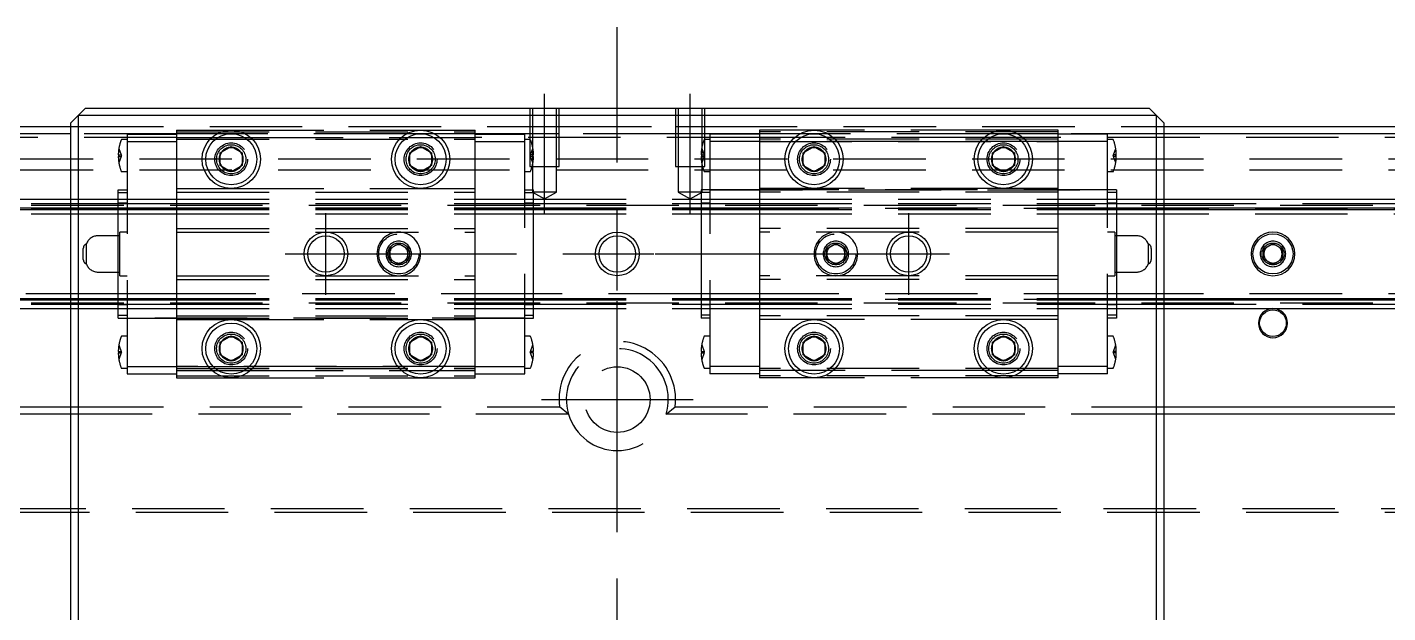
# Model space of a CAD drawing. Extents: x -41 to 914, y -394 to 111.
# Drawn here: x 209 to 395.8, y 30.7 to 111.1 of the extents above; entities that cross this region are included whole.
import ezdxf

# ---------------------------------------------------------------- set-up
doc = ezdxf.new("R2010")
doc.units = 0
doc.linetypes.add('CENTER', pattern=[50.8, 31.75, -6.35, 6.35, -6.35])
doc.linetypes.add('DASHED', pattern=[19.05, 12.7, -6.35])
doc.layers.get('0').update_dxf_attribs({"linetype": 'CONTINUOUS'})
doc.layers.add('CENTER', color=1, linetype='CENTER')

msp = doc.modelspace()

# ---------------------------------------------------------------- linework, layer by layer
at = {"color": 7, "linetype": 'CONTINUOUS'}
for p, q in [((216, 99), (215, 98)), ((217, 100), (216, 99)), ((216, 99), (216, -99)), ((364, 99), (216, 99)), ((217, 100), (363, 100)), ((364, 99), (363, 100)), ((365, 98), (364, 99)), ((364, -99), (364, 99)), ((2, 97.5), (215, 97.5)), ((215, -98), (215, 98)), ((365, 98), (365, -98)), ((365, 97.5), (578, 97.5)), ((215, 96.5), (1, 96.5)), ((579, 96.5), (365, 96.5)), ((235.5, 93.87), (237, 94.73)), ((235.5, 92.13), (235.5, 93.87)), ((237, 94.73), (238.5, 93.87)), ((238.5, 93.87), (238.5, 92.13)), ((261.5, 93.87), (263, 94.73)), ((261.5, 92.13), (261.5, 93.87)), ((263, 94.73), (264.5, 93.87)), ((264.5, 93.87), (264.5, 92.13)), ((315.5, 93.87), (317, 94.73)), ((315.5, 92.13), (315.5, 93.87)), ((317, 94.73), (318.5, 93.87)), ((318.5, 93.87), (318.5, 92.13)), ((341.5, 93.87), (343, 94.73)), ((341.5, 92.13), (341.5, 93.87)), ((343, 94.73), (344.5, 93.87)), ((344.5, 93.87), (344.5, 92.13)), ((237, 91.27), (235.5, 92.13)), ((238.5, 92.13), (237, 91.27)), ((263, 91.27), (261.5, 92.13)), ((264.5, 92.13), (263, 91.27)), ((317, 91.27), (315.5, 92.13)), ((318.5, 92.13), (317, 91.27)), ((343, 91.27), (341.5, 92.13)), ((344.5, 92.13), (343, 91.27)), ((0, 87.5), (215, 87.5)), ((0, 86.32), (215, 86.32)), ((0, 86.1), (215, 86.1)), ((365, 87.5), (580, 87.5)), ((365, 86.32), (580, 86.32)), ((365, 86.1), (580, 86.1)), ((378.75, 80.72), (380, 81.44)), ((378.75, 79.28), (378.75, 80.72)), ((380, 81.44), (381.25, 80.72)), ((381.25, 80.72), (381.25, 79.28)), ((380, 78.56), (378.75, 79.28)), ((381.25, 79.28), (380, 78.56)), ((0, 73.9), (215, 73.9)), ((0, 73.68), (215, 73.68)), ((365, 73.9), (580, 73.9)), ((365, 73.68), (580, 73.68)), ((0, 72.5), (215, 72.5)), ((365, 72.5), (580, 72.5)), ((235.5, 67.87), (237, 68.73)), ((235.5, 66.13), (235.5, 67.87)), ((237, 68.73), (238.5, 67.87)), ((238.5, 67.87), (238.5, 66.13)), ((261.5, 67.87), (263, 68.73)), ((261.5, 66.13), (261.5, 67.87)), ((263, 68.73), (264.5, 67.87)), ((264.5, 67.87), (264.5, 66.13)), ((315.5, 67.87), (317, 68.73)), ((315.5, 66.13), (315.5, 67.87)), ((317, 68.73), (318.5, 67.87)), ((318.5, 67.87), (318.5, 66.13)), ((341.5, 67.87), (343, 68.73)), ((341.5, 66.13), (341.5, 67.87)), ((343, 68.73), (344.5, 67.87)), ((344.5, 67.87), (344.5, 66.13)), ((237, 65.27), (235.5, 66.13)), ((238.5, 66.13), (237, 65.27)), ((263, 65.27), (261.5, 66.13)), ((264.5, 66.13), (263, 65.27)), ((317, 65.27), (315.5, 66.13)), ((318.5, 66.13), (317, 65.27)), ((343, 65.27), (341.5, 66.13)), ((344.5, 66.13), (343, 65.27)), ((215, 58), (176.71, 58)), ((177.94, 59), (215, 59)), ((365, 59), (402.06, 59)), ((403.29, 58), (365, 58))]:
    msp.add_line(p, q, dxfattribs=at)
at = {"color": 3, "linetype": 'DASHED'}
for p, q in [((278, 100), (278, 92)), ((278.35, 100), (278.35, 92)), ((281.65, 92), (281.65, 100)), ((282, 92), (282, 100)), ((298, 100), (298, 92)), ((298.35, 100), (298.35, 92)), ((301.65, 92), (301.65, 100)), ((302, 92), (302, 100)), ((215, 97.5), (278, 97.5)), ((278, 97.5), (282, 97.5)), ((282, 97.5), (298, 97.5)), ((298, 97.5), (302, 97.5)), ((302, 97.5), (365, 97.5)), ((229.5, 96), (0.5, 96)), ((229.5, 96.5), (215, 96.5)), ((222.7, 95.7), (221.99, 95.7)), ((222.7, 96.45), (229.5, 96.45)), ((222.7, 96.45), (222.7, 95.45)), ((222.7, 95.45), (222.7, 64.55)), ((222.7, 95.45), (229.5, 95.45)), ((229.5, 97), (237, 97)), ((229.5, 97), (229.5, 96)), ((229.5, 96.75), (270.5, 96.75)), ((235.06, 96.5), (229.5, 96.5)), ((229.5, 96), (229.5, 89)), ((229.5, 96), (234.35, 96)), ((229.5, 95.75), (270.5, 95.75)), ((234.35, 96), (235.2, 96)), ((237, 96.5), (235.06, 96.5)), ((235.2, 96), (238.8, 96)), ((237, 97), (263, 97)), ((238.94, 96.5), (237, 96.5)), ((238.8, 96), (239.65, 96)), ((261.06, 96.5), (238.94, 96.5)), ((239.65, 96), (260.35, 96)), ((260.35, 96), (261.2, 96)), ((263, 96.5), (261.06, 96.5)), ((261.2, 96), (264.8, 96)), ((263, 97), (270.5, 97)), ((264.94, 96.5), (263, 96.5)), ((264.8, 96), (265.65, 96)), ((270.5, 96.5), (264.94, 96.5)), ((265.65, 96), (270.5, 96)), ((270.5, 96), (270.5, 97)), ((278, 96.5), (270.5, 96.5)), ((270.5, 96.45), (277.3, 96.45)), ((270.5, 89), (270.5, 96)), ((309.5, 96), (270.5, 96)), ((270.5, 95.45), (277.3, 95.45)), ((277.3, 95.45), (277.3, 96.45)), ((278, 95.7), (277.3, 95.7)), ((277.3, 64.55), (277.3, 95.45)), ((282, 96.5), (278, 96.5)), ((278.01, 95.7), (278, 95.7)), ((298, 96.5), (282, 96.5)), ((302, 96.5), (298, 96.5)), ((302, 95.7), (301.99, 95.7)), ((309.5, 96.5), (302, 96.5)), ((302.7, 95.7), (302, 95.7)), ((309.5, 96.45), (302.7, 96.45)), ((302.7, 96.45), (302.7, 95.45)), ((309.5, 95.45), (302.7, 95.45)), ((302.7, 95.45), (302.7, 64.55)), ((309.5, 97), (309.5, 96)), ((317, 97), (309.5, 97)), ((350.5, 96.75), (309.5, 96.75)), ((315.06, 96.5), (309.5, 96.5)), ((309.5, 96), (309.5, 89)), ((314.35, 96), (309.5, 96)), ((350.5, 95.75), (309.5, 95.75)), ((350.5, 95.45), (309.5, 95.45)), ((309.5, 95.45), (350.5, 95.45)), ((315.2, 96), (314.35, 96)), ((317, 96.5), (315.06, 96.5)), ((318.8, 96), (315.2, 96)), ((343, 97), (317, 97)), ((318.94, 96.5), (317, 96.5)), ((319.65, 96), (318.8, 96)), ((341.06, 96.5), (318.94, 96.5)), ((340.35, 96), (319.65, 96)), ((341.2, 96), (340.35, 96)), ((343, 96.5), (341.06, 96.5)), ((344.8, 96), (341.2, 96)), ((350.5, 97), (343, 97)), ((344.94, 96.5), (343, 96.5)), ((345.65, 96), (344.8, 96)), ((350.5, 96.5), (344.94, 96.5)), ((350.5, 96), (345.65, 96)), ((350.5, 96), (350.5, 97)), ((365, 96.5), (350.5, 96.5)), ((357.3, 96.45), (350.5, 96.45)), ((350.5, 89), (350.5, 96)), ((579.5, 96), (350.5, 96)), ((357.3, 95.45), (350.5, 95.45)), ((357.3, 95.45), (357.3, 96.45)), ((358.01, 95.7), (357.3, 95.7)), ((357.3, 64.55), (357.3, 95.45)), ((221.5, 93.6), (221.58, 93.6)), ((221.58, 93.4), (221.5, 93.4)), ((221.58, 94.5), (221.9, 93.6)), ((221.58, 93.6), (221.9, 93.6)), ((221.58, 93.6), (221.58, 93.4)), ((221.9, 93.4), (221.58, 92.5)), ((221.58, 93.4), (221.9, 93.4)), ((221.9, 93.6), (221.94, 93.5)), ((221.9, 93.4), (221.94, 93.5)), ((278.1, 93.6), (278.06, 93.5)), ((278.1, 93.4), (278.06, 93.5)), ((278.1, 93.6), (278.42, 94.5)), ((278.42, 93.6), (278.1, 93.6)), ((278.42, 92.5), (278.1, 93.4)), ((278.42, 93.4), (278.1, 93.4)), ((278.42, 93.4), (278.42, 93.6)), ((278.42, 93.6), (278.5, 93.6)), ((278.5, 93.4), (278.42, 93.4)), ((301.5, 93.6), (301.58, 93.6)), ((301.58, 93.4), (301.5, 93.4)), ((301.58, 94.5), (301.9, 93.6)), ((301.58, 93.6), (301.9, 93.6)), ((301.58, 93.6), (301.58, 93.4)), ((301.9, 93.4), (301.58, 92.5)), ((301.58, 93.4), (301.9, 93.4)), ((301.9, 93.6), (301.94, 93.5)), ((301.9, 93.4), (301.94, 93.5)), ((358.1, 93.6), (358.06, 93.5)), ((358.1, 93.4), (358.06, 93.5)), ((358.1, 93.6), (358.42, 94.5)), ((358.42, 93.6), (358.1, 93.6)), ((358.42, 92.5), (358.1, 93.4)), ((358.42, 93.4), (358.1, 93.4)), ((358.42, 93.4), (358.42, 93.6)), ((358.42, 93.6), (358.5, 93.6)), ((358.5, 93.4), (358.42, 93.4)), ((580, 93), (0, 93)), ((235, 93), (235.03, 93.35)), ((261, 93), (261.03, 93.35)), ((278, 92), (282, 92)), ((278.35, 92), (278.35, 88.5)), ((281.65, 88.5), (281.65, 92)), ((298, 92), (302, 92)), ((298.35, 92), (298.35, 88.5)), ((301.65, 88.5), (301.65, 92)), ((315, 93), (315.03, 93.35)), ((341, 93), (341.02, 93.3)), ((580, 91.5), (0, 91.5)), ((221.99, 91.3), (222.7, 91.3)), ((277.3, 91.3), (278.01, 91.3)), ((301.99, 91.3), (302.7, 91.3)), ((357.3, 91.3), (358.01, 91.3)), ((221.5, 88.43), (221.5, 88.82)), ((221.5, 88.82), (222.7, 88.82)), ((221.5, 88.43), (222.7, 88.43)), ((221.5, 86.03), (221.5, 88.43)), ((229.5, 89), (229.5, 88.5)), ((229.5, 89), (237, 89)), ((229.5, 88.5), (229.5, 83.5)), ((229.5, 88.5), (270.5, 88.5)), ((237, 89), (263, 89)), ((263, 89), (270.5, 89)), ((270.5, 88.5), (270.5, 89)), ((270.5, 83.5), (270.5, 88.5)), ((277.3, 88.82), (278.5, 88.82)), ((277.3, 88.43), (278.5, 88.43)), ((278.35, 88.5), (280, 87.55)), ((281.65, 88.5), (278.35, 88.5)), ((278.5, 88.43), (278.5, 88.82)), ((278.5, 86.03), (278.5, 88.43)), ((280, 87.55), (281.65, 88.5)), ((298.35, 88.5), (300, 87.55)), ((301.65, 88.5), (298.35, 88.5)), ((300, 87.55), (301.65, 88.5)), ((301.5, 88.82), (301.5, 88.43)), ((309.5, 88.82), (301.5, 88.82)), ((301.5, 88.43), (301.5, 86.03)), ((302.7, 88.43), (301.5, 88.43)), ((302.7, 88.82), (357.3, 88.82)), ((309.5, 89), (309.5, 88.5)), ((317, 89), (309.5, 89)), ((358.5, 88.82), (309.5, 88.82)), ((309.5, 88.5), (309.5, 83.5)), ((350.5, 88.5), (309.5, 88.5)), ((343, 89), (317, 89)), ((350.5, 89), (343, 89)), ((350.5, 88.5), (350.5, 89)), ((350.5, 83.5), (350.5, 88.5)), ((358.5, 88.43), (357.3, 88.43)), ((358.5, 88.82), (358.5, 88.43)), ((358.5, 88.43), (358.5, 86.03)), ((0, 86.91), (215, 86.91)), ((0, 86.7), (580, 86.7)), ((0, 86.26), (221.5, 86.26)), ((215, 87.5), (221.5, 87.5)), ((215, 86.91), (221.5, 86.91)), ((215, 86.32), (221.5, 86.32)), ((215, 86.1), (221.5, 86.1)), ((221.5, 87.5), (229.5, 87.5)), ((221.5, 87.01), (222.7, 87.01)), ((221.5, 86.91), (229.5, 86.91)), ((221.5, 86.32), (229.5, 86.32)), ((221.5, 86.26), (229.5, 86.26)), ((221.5, 86.1), (229.5, 86.1)), ((221.5, 73.97), (221.5, 86.03)), ((229.5, 87.5), (278.5, 87.5)), ((229.5, 86.91), (278.5, 86.91)), ((229.5, 86.32), (278.5, 86.32)), ((229.5, 86.26), (278.5, 86.26)), ((229.5, 86.1), (278.5, 86.1)), ((277.3, 87.01), (278.5, 87.01)), ((278.5, 87.5), (301.5, 87.5)), ((278.5, 86.91), (301.5, 86.91)), ((278.5, 86.32), (301.5, 86.32)), ((278.5, 86.26), (301.5, 86.26)), ((278.5, 86.1), (301.5, 86.1)), ((278.5, 73.97), (278.5, 86.03)), ((301.5, 87.5), (309.5, 87.5)), ((301.5, 87.01), (302.7, 87.01)), ((301.5, 86.91), (309.5, 86.91)), ((301.5, 86.32), (309.5, 86.32)), ((309.5, 86.26), (301.5, 86.26)), ((301.5, 86.1), (309.5, 86.1)), ((301.5, 86.03), (301.5, 73.97)), ((309.5, 87.5), (358.5, 87.5)), ((309.5, 86.91), (358.5, 86.91)), ((309.5, 86.32), (358.5, 86.32)), ((358.5, 86.26), (309.5, 86.26)), ((309.5, 86.1), (358.5, 86.1)), ((357.3, 87.01), (358.5, 87.01)), ((358.5, 87.5), (365, 87.5)), ((358.5, 86.91), (365, 86.91)), ((358.5, 86.32), (365, 86.32)), ((358.5, 86.26), (580, 86.26)), ((358.5, 86.1), (365, 86.1)), ((358.5, 86.03), (358.5, 73.97)), ((365, 86.91), (580, 86.91)), ((0, 85.5), (221.5, 85.5)), ((221.5, 85.5), (229.5, 85.5)), ((229.5, 85.5), (278.5, 85.5)), ((278.5, 85.5), (301.5, 85.5)), ((301.5, 85.5), (309.5, 85.5)), ((309.5, 85.5), (358.5, 85.5)), ((358.5, 85.5), (580, 85.5)), ((221.7, 82.5), (218.75, 82.5)), ((222.7, 83), (221.7, 83)), ((221.7, 80), (221.7, 83)), ((229.5, 83.5), (270.5, 83.5)), ((229.5, 83.5), (229.5, 83)), ((229.5, 83), (250, 83)), ((229.5, 83), (229.5, 77)), ((250, 83), (270.5, 83)), ((270.5, 83), (270.5, 83.5)), ((270.5, 77), (270.5, 83)), ((309.5, 83.5), (309.5, 83)), ((350.5, 83.5), (309.5, 83.5)), ((309.5, 83), (309.5, 77)), ((330, 83), (309.5, 83)), ((350.5, 83), (330, 83)), ((350.5, 83), (350.5, 83.5)), ((350.5, 77), (350.5, 83)), ((358.3, 83), (357.3, 83)), ((358.3, 83), (358.3, 77)), ((361.25, 82.5), (358.3, 82.5)), ((216.7, 80), (216.7, 80.75)), ((217.12, 80), (217.12, 81.39)), ((258.75, 80.72), (260, 81.44)), ((258.75, 79.28), (258.75, 80.72)), ((260, 81.44), (261.25, 80.72)), ((261.25, 80.72), (261.25, 79.28)), ((318.75, 80.72), (320, 81.44)), ((318.75, 79.28), (318.75, 80.72)), ((320, 81.44), (321.25, 80.72)), ((321.25, 80.72), (321.25, 79.28)), ((362.88, 81.39), (362.88, 80)), ((363.3, 80.75), (363.3, 80)), ((216.7, 79.25), (216.7, 80)), ((217.12, 78.61), (217.12, 80)), ((221.7, 77), (221.7, 80)), ((258.5, 80), (258.52, 80.25)), ((260, 78.56), (258.75, 79.28)), ((261.25, 79.28), (260, 78.56)), ((318.5, 80), (318.52, 80.22)), ((320, 78.56), (318.75, 79.28)), ((321.25, 79.28), (320, 78.56)), ((362.88, 80), (362.88, 78.61)), ((363.3, 80), (363.3, 79.25)), ((378.5, 80), (378.52, 80.22)), ((218.75, 77.5), (221.7, 77.5)), ((221.7, 77), (222.7, 77)), ((229.5, 77), (229.5, 76.5)), ((229.5, 77), (250, 77)), ((250, 77), (270.5, 77)), ((270.5, 76.5), (270.5, 77)), ((309.5, 77), (309.5, 76.5)), ((330, 77), (309.5, 77)), ((350.5, 77), (330, 77)), ((350.5, 76.5), (350.5, 77)), ((357.3, 77), (358.3, 77)), ((358.3, 77.5), (361.25, 77.5)), ((229.5, 76.5), (229.5, 71.5)), ((229.5, 76.5), (270.5, 76.5)), ((270.5, 71.5), (270.5, 76.5)), ((309.5, 76.5), (309.5, 71.5)), ((350.5, 76.5), (309.5, 76.5)), ((350.5, 71.5), (350.5, 76.5)), ((221.5, 74.5), (0, 74.5)), ((0, 73.74), (221.5, 73.74)), ((0, 73.3), (580, 73.3)), ((0, 73.09), (215, 73.09)), ((215, 73.9), (221.5, 73.9)), ((215, 73.68), (221.5, 73.68)), ((215, 73.09), (221.5, 73.09)), ((229.5, 74.5), (221.5, 74.5)), ((221.5, 71.57), (221.5, 73.97)), ((221.5, 73.9), (229.5, 73.9)), ((221.5, 73.74), (229.5, 73.74)), ((221.5, 73.68), (229.5, 73.68)), ((221.5, 73.09), (229.5, 73.09)), ((222.7, 72.99), (221.5, 72.99)), ((278.5, 74.5), (229.5, 74.5)), ((229.5, 73.9), (278.5, 73.9)), ((229.5, 73.74), (278.5, 73.74)), ((229.5, 73.68), (278.5, 73.68)), ((229.5, 73.09), (278.5, 73.09)), ((278.5, 72.99), (277.3, 72.99)), ((301.5, 74.5), (278.5, 74.5)), ((278.5, 71.57), (278.5, 73.97)), ((278.5, 73.9), (301.5, 73.9)), ((278.5, 73.74), (301.5, 73.74)), ((278.5, 73.68), (301.5, 73.68)), ((278.5, 73.09), (301.5, 73.09)), ((309.5, 74.5), (301.5, 74.5)), ((301.5, 73.97), (301.5, 71.57)), ((301.5, 73.9), (309.5, 73.9)), ((309.5, 73.74), (301.5, 73.74)), ((301.5, 73.68), (309.5, 73.68)), ((301.5, 73.09), (309.5, 73.09)), ((302.7, 72.99), (301.5, 72.99)), ((358.5, 74.5), (309.5, 74.5)), ((309.5, 73.9), (358.5, 73.9)), ((358.5, 73.74), (309.5, 73.74)), ((309.5, 73.68), (358.5, 73.68)), ((309.5, 73.09), (358.5, 73.09)), ((358.5, 72.99), (357.3, 72.99)), ((580, 74.5), (358.5, 74.5)), ((358.5, 73.97), (358.5, 71.57)), ((358.5, 73.9), (365, 73.9)), ((358.5, 73.74), (580, 73.74)), ((358.5, 73.68), (365, 73.68)), ((358.5, 73.09), (365, 73.09)), ((365, 73.09), (580, 73.09)), ((215, 72.5), (221.5, 72.5)), ((221.5, 72.5), (229.5, 72.5)), ((221.5, 71.18), (221.5, 71.57)), ((221.5, 71.57), (222.7, 71.57)), ((221.5, 71.18), (229.5, 71.18)), ((277.3, 71.18), (222.7, 71.18)), ((229.5, 72.5), (278.5, 72.5)), ((229.5, 71.5), (270.5, 71.5)), ((229.5, 71.5), (229.5, 71)), ((229.5, 71.18), (278.5, 71.18)), ((229.5, 71), (229.5, 64)), ((229.5, 71), (237, 71)), ((237, 71), (263, 71)), ((263, 71), (270.5, 71)), ((270.5, 71), (270.5, 71.5)), ((270.5, 64), (270.5, 71)), ((277.3, 71.57), (278.5, 71.57)), ((278.5, 72.5), (301.5, 72.5)), ((278.5, 71.18), (278.5, 71.57)), ((301.5, 72.5), (309.5, 72.5)), ((301.5, 71.57), (301.5, 71.18)), ((302.7, 71.57), (301.5, 71.57)), ((302.7, 71.18), (301.5, 71.18)), ((309.5, 72.5), (358.5, 72.5)), ((309.5, 71.5), (309.5, 71)), ((350.5, 71.5), (309.5, 71.5)), ((309.5, 71), (309.5, 64)), ((317, 71), (309.5, 71)), ((343, 71), (317, 71)), ((350.5, 71), (343, 71)), ((350.5, 71), (350.5, 71.5)), ((350.5, 64), (350.5, 71)), ((358.5, 71.57), (357.3, 71.57)), ((358.5, 71.18), (357.3, 71.18)), ((358.5, 72.5), (365, 72.5)), ((358.5, 71.57), (358.5, 71.18)), ((221.58, 67.5), (221.9, 66.6)), ((222.7, 68.7), (221.99, 68.7)), ((235, 67), (235.03, 67.35)), ((261, 67), (261.03, 67.35)), ((278.01, 68.7), (277.3, 68.7)), ((278.1, 66.6), (278.42, 67.5)), ((301.58, 67.5), (301.9, 66.6)), ((302.7, 68.7), (301.99, 68.7)), ((315, 67), (315.03, 67.35)), ((341, 67), (341.02, 67.3)), ((358.01, 68.7), (357.3, 68.7)), ((358.1, 66.6), (358.42, 67.5)), ((221.5, 66.6), (221.58, 66.6)), ((221.58, 66.4), (221.5, 66.4)), ((221.58, 66.6), (221.9, 66.6)), ((221.58, 66.6), (221.58, 66.4)), ((221.9, 66.4), (221.58, 65.5)), ((221.58, 66.4), (221.9, 66.4)), ((221.9, 66.6), (221.94, 66.5)), ((221.9, 66.4), (221.94, 66.5)), ((278.1, 66.6), (278.06, 66.5)), ((278.1, 66.4), (278.06, 66.5)), ((278.42, 66.6), (278.1, 66.6)), ((278.42, 65.5), (278.1, 66.4)), ((278.42, 66.4), (278.1, 66.4)), ((278.42, 66.4), (278.42, 66.6)), ((278.42, 66.6), (278.5, 66.6)), ((278.5, 66.4), (278.42, 66.4)), ((301.5, 66.6), (301.58, 66.6)), ((301.58, 66.4), (301.5, 66.4)), ((301.58, 66.6), (301.9, 66.6)), ((301.58, 66.6), (301.58, 66.4)), ((301.9, 66.4), (301.58, 65.5)), ((301.58, 66.4), (301.9, 66.4)), ((301.9, 66.6), (301.94, 66.5)), ((301.9, 66.4), (301.94, 66.5)), ((358.1, 66.6), (358.06, 66.5)), ((358.1, 66.4), (358.06, 66.5)), ((358.42, 66.6), (358.1, 66.6)), ((358.42, 65.5), (358.1, 66.4)), ((358.42, 66.4), (358.1, 66.4)), ((358.42, 66.4), (358.42, 66.6)), ((358.42, 66.6), (358.5, 66.6)), ((358.5, 66.4), (358.42, 66.4)), ((221.99, 64.3), (222.7, 64.3)), ((222.7, 64.55), (222.7, 63.55)), ((222.7, 64.55), (229.5, 64.55)), ((222.7, 63.55), (229.5, 63.55)), ((229.5, 64.55), (270.5, 64.55)), ((270.5, 64.55), (229.5, 64.55)), ((229.5, 64.25), (270.5, 64.25)), ((229.5, 64), (229.5, 63)), ((229.5, 64), (234.35, 64)), ((234.35, 64), (235.2, 64)), ((235.2, 64), (238.8, 64)), ((238.8, 64), (239.65, 64)), ((239.65, 64), (260.35, 64)), ((260.35, 64), (261.2, 64)), ((261.2, 64), (264.8, 64)), ((264.8, 64), (265.65, 64)), ((265.65, 64), (270.5, 64)), ((270.5, 64.55), (277.3, 64.55)), ((270.5, 63), (270.5, 64)), ((270.5, 63.55), (277.3, 63.55)), ((277.3, 63.55), (277.3, 64.55)), ((277.3, 64.3), (278.01, 64.3)), ((301.99, 64.3), (302.7, 64.3)), ((309.5, 64.55), (302.7, 64.55)), ((302.7, 64.55), (302.7, 63.55)), ((309.5, 63.55), (302.7, 63.55)), ((350.5, 64.25), (309.5, 64.25)), ((309.5, 64), (309.5, 63)), ((314.35, 64), (309.5, 64)), ((315.2, 64), (314.35, 64)), ((318.8, 64), (315.2, 64)), ((319.65, 64), (318.8, 64)), ((340.35, 64), (319.65, 64)), ((341.2, 64), (340.35, 64)), ((344.8, 64), (341.2, 64)), ((345.65, 64), (344.8, 64)), ((350.5, 64), (345.65, 64)), ((357.3, 64.55), (350.5, 64.55)), ((350.5, 63), (350.5, 64)), ((357.3, 63.55), (350.5, 63.55)), ((357.3, 63.55), (357.3, 64.55)), ((357.3, 64.3), (358.01, 64.3)), ((229.5, 63.25), (270.5, 63.25)), ((229.5, 63), (237, 63)), ((237, 63), (263, 63)), ((263, 63), (270.5, 63)), ((350.5, 63.25), (309.5, 63.25)), ((317, 63), (309.5, 63)), ((343, 63), (317, 63)), ((350.5, 63), (343, 63)), ((215, 59), (282.06, 59)), ((283.29, 58), (215, 58)), ((283.29, 58), (282.06, 59)), ((296.71, 58), (297.94, 59)), ((365, 58), (296.71, 58)), ((297.94, 59), (365, 59)), ((579, 45), (1, 45)), ((579.5, 44.5), (0.5, 44.5))]:
    msp.add_line(p, q, dxfattribs=at)
at = {"color": 7, "linetype": 'CONTINUOUS'}
for centre, radius in [((237, 93), 4), ((237, 93), 3.5), ((263, 93), 4), ((263, 93), 3.5), ((317, 93), 4), ((317, 93), 3.5), ((343, 93), 4), ((343, 93), 3.5), ((250, 80), 2.5), ((290, 80), 3), ((290, 80), 2.5), ((330, 80), 2.5), ((380, 80), 2.75), ((237, 67), 4), ((263, 67), 4), ((317, 67), 4), ((343, 67), 4), ((237, 67), 3.5), ((263, 67), 3.5), ((317, 67), 3.5), ((343, 67), 3.5)]:
    msp.add_circle(centre, radius, dxfattribs=at)
at = {"color": 3, "linetype": 'DASHED'}
for centre, radius in [((237, 93), 2.25), ((263, 93), 2.25), ((317, 93), 2.25), ((343, 93), 2.25), ((237, 93), 2), ((237, 93), 1.62), ((263, 93), 2), ((263, 93), 1.62), ((317, 93), 2), ((317, 93), 1.62), ((343, 93), 2), ((343, 93), 1.62), ((260, 80), 2.75), ((320, 80), 2.75), ((260, 80), 1.5), ((320, 80), 1.5), ((380, 80), 1.5), ((237, 67), 2.25), ((263, 67), 2.25), ((317, 67), 2.25), ((343, 67), 2.25), ((237, 67), 2), ((237, 67), 1.62), ((263, 67), 2), ((263, 67), 1.62), ((317, 67), 2), ((317, 67), 1.62), ((343, 67), 2), ((343, 67), 1.62), ((290, 60), 4.5)]:
    msp.add_circle(centre, radius, dxfattribs=at)
at = {"color": 3, "linetype": 'CONTINUOUS'}
for centre, radius in [((250, 80), 3), ((330, 80), 3), ((380, 70.5), 1.83)]:
    msp.add_circle(centre, radius, dxfattribs=at)
at = {"color": 3, "linetype": 'DASHED'}
for centre, radius, start, end in [((227.5, 93.5), 6, 159.1494, 170.4059), ((221.99, 95.6), 0.1, 90, 159.1494), ((278.01, 95.6), 0.1, 20.8506, 90), ((272.5, 93.5), 6, 9.5941, 20.8506), ((307.5, 93.5), 6, 159.1494, 170.4059), ((301.99, 95.6), 0.1, 90, 159.1494), ((358.01, 95.6), 0.1, 20.8506, 90), ((352.5, 93.5), 6, 9.5941, 20.8506), ((227.5, 93.5), 6, 170.4203, 179.0449), ((227.5, 93.5), 6, 180.9551, 189.5797), ((237, 93), 1.65, 155.38, 180), ((237, 93), 1.62, 158.1587, 201.8413), ((237, 93), 1.62, 141.8413, 158.1587), ((237, 93), 1.65, 144.62, 155.38), ((237, 93), 1.65, 95.38, 144.62), ((237, 93), 1.62, 98.1587, 141.8413), ((237, 93), 1.62, 81.8413, 98.1587), ((237, 93), 1.65, 84.62, 95.38), ((237, 93), 1.65, 35.38, 84.62), ((237, 93), 1.62, 38.1587, 81.8413), ((237, 93), 1.62, 21.8413, 38.1587), ((237, 93), 1.65, 24.62, 35.38), ((237, 93), 1.65, 335.38, 24.62), ((237, 93), 1.62, 0, 21.8413), ((263, 93), 1.65, 155.38, 180), ((263, 93), 1.62, 158.1587, 201.8413), ((263, 93), 1.62, 141.8413, 158.1587), ((263, 93), 1.65, 144.62, 155.38), ((263, 93), 1.65, 95.38, 144.62), ((263, 93), 1.62, 98.1587, 141.8413), ((263, 93), 1.62, 81.8413, 98.1587), ((263, 93), 1.65, 84.62, 95.38), ((263, 93), 1.65, 35.38, 84.62), ((263, 93), 1.62, 38.1587, 81.8413), ((263, 93), 1.62, 21.8413, 38.1587), ((263, 93), 1.65, 24.62, 35.38), ((263, 93), 1.65, 335.38, 24.62), ((263, 93), 1.62, 0, 21.8413), ((272.5, 93.5), 6, 0.9551, 9.5797), ((272.5, 93.5), 6, 350.4203, 359.0449), ((307.5, 93.5), 6, 170.4203, 179.0449), ((307.5, 93.5), 6, 180.9551, 189.5797), ((317, 93), 1.65, 155.38, 180), ((317, 93), 1.62, 158.1587, 201.8413), ((317, 93), 1.62, 141.8413, 158.1587), ((317, 93), 1.65, 144.62, 155.38), ((317, 93), 1.65, 95.38, 144.62), ((317, 93), 1.62, 98.1587, 141.8413), ((317, 93), 1.62, 81.8413, 98.1587), ((317, 93), 1.65, 84.62, 95.38), ((317, 93), 1.65, 35.38, 84.62), ((317, 93), 1.62, 38.1587, 81.8413), ((317, 93), 1.62, 21.8413, 38.1587), ((317, 93), 1.65, 24.62, 35.38), ((317, 93), 1.65, 335.38, 24.62), ((317, 93), 1.62, 0, 21.8413), ((343, 93), 1.65, 155.38, 180), ((343, 93), 1.62, 158.1587, 201.8413), ((343, 93), 1.62, 141.8413, 158.1587), ((343, 93), 1.65, 144.62, 155.38), ((343, 93), 1.65, 95.38, 144.62), ((343, 93), 1.62, 98.1587, 141.8413), ((343, 93), 1.62, 81.8413, 98.1587), ((343, 93), 1.65, 84.62, 95.38), ((343, 93), 1.65, 35.38, 84.62), ((343, 93), 1.62, 38.1587, 81.8413), ((343, 93), 1.62, 21.8413, 38.1587), ((343, 93), 1.65, 24.62, 35.38), ((343, 93), 1.65, 335.38, 24.62), ((343, 93), 1.62, 0, 21.8413), ((352.5, 93.5), 6, 0.9551, 9.5797), ((352.5, 93.5), 6, 350.4203, 359.0449), ((227.5, 93.5), 6, 189.5941, 200.8506), ((237, 93), 1.65, 180, 204.62), ((237, 93), 1.62, 201.8413, 218.1587), ((237, 93), 1.65, 204.62, 215.38), ((237, 93), 1.65, 215.38, 264.62), ((237, 93), 1.62, 218.1587, 261.8413), ((237, 93), 1.65, 275.38, 324.62), ((237, 93), 1.62, 278.1587, 321.8413), ((237, 93), 1.62, 321.8413, 338.1587), ((237, 93), 1.65, 324.62, 335.38), ((237, 93), 1.62, 338.1587, 0), ((263, 93), 1.65, 180, 204.62), ((263, 93), 1.62, 201.8413, 218.1587), ((263, 93), 1.65, 204.62, 215.38), ((263, 93), 1.65, 215.38, 264.62), ((263, 93), 1.62, 218.1587, 261.8413), ((263, 93), 1.65, 275.38, 324.62), ((263, 93), 1.62, 278.1587, 321.8413), ((263, 93), 1.62, 321.8413, 338.1587), ((263, 93), 1.65, 324.62, 335.38), ((263, 93), 1.62, 338.1587, 0), ((272.5, 93.5), 6, 339.1494, 345.5225), ((272.5, 93.5), 6, 345.5225, 350.4059), ((307.5, 93.5), 6, 189.5941, 194.4775), ((307.5, 93.5), 6, 194.4775, 200.8506), ((317, 93), 1.65, 180, 204.62), ((317, 93), 1.62, 201.8413, 218.1587), ((317, 93), 1.65, 204.62, 215.38), ((317, 93), 1.65, 215.38, 264.62), ((317, 93), 1.62, 218.1587, 261.8413), ((317, 93), 1.65, 275.38, 324.62), ((317, 93), 1.62, 278.1587, 321.8413), ((317, 93), 1.62, 321.8413, 338.1587), ((317, 93), 1.65, 324.62, 335.38), ((317, 93), 1.62, 338.1587, 0), ((343, 93), 1.65, 180, 204.62), ((343, 93), 1.62, 201.8413, 218.1587), ((343, 93), 1.65, 204.62, 215.38), ((343, 93), 1.65, 215.38, 264.62), ((343, 93), 1.62, 218.1587, 261.8413), ((343, 93), 1.65, 275.38, 324.62), ((343, 93), 1.62, 278.1587, 321.8413), ((343, 93), 1.62, 321.8413, 338.1587), ((343, 93), 1.65, 324.62, 335.38), ((343, 93), 1.62, 338.1587, 0), ((352.5, 93.5), 6, 339.1494, 350.4059), ((221.99, 91.4), 0.1, 200.8506, 270), ((237, 93), 1.62, 261.8413, 278.1587), ((237, 93), 1.65, 264.62, 275.38), ((263, 93), 1.62, 261.8413, 278.1587), ((263, 93), 1.65, 264.62, 275.38), ((278.01, 91.4), 0.1, 270, 339.1494), ((301.99, 91.4), 0.1, 200.8506, 270), ((317, 93), 1.62, 261.8413, 278.1587), ((317, 93), 1.65, 264.62, 275.38), ((343, 93), 1.62, 261.8413, 278.1587), ((343, 93), 1.65, 264.62, 275.38), ((358.01, 91.4), 0.1, 270, 339.1494), ((218.75, 80.75), 1.75, 90, 158.4596), ((260, 80), 3, 0, 180), ((320, 80), 3, 0, 180), ((361.25, 80.75), 1.75, 21.5404, 90), ((217.4, 80.75), 0.7, 113.3901, 180), ((260, 80), 1.75, 0, 180), ((260, 80), 1.25, 120, 180), ((260, 80), 1.25, 60, 120), ((260, 80), 1.25, 0, 60), ((320, 80), 1.75, 0, 180), ((320, 80), 1.25, 120, 180), ((320, 80), 1.25, 60, 120), ((320, 80), 1.25, 0, 60), ((362.6, 80.75), 0.7, 0, 66.6201), ((380, 80), 1.75, 0, 180), ((380, 80), 1.25, 120, 180), ((380, 80), 1.25, 60, 120), ((380, 80), 1.25, 0, 60), ((217.4, 79.25), 0.7, 180, 246.6201), ((218.75, 79.25), 1.75, 201.5404, 270), ((260, 80), 3, 180, 0), ((260, 80), 1.75, 180, 0), ((260, 80), 1.25, 180, 240), ((260, 80), 1.25, 240, 300), ((260, 80), 1.25, 300, 0), ((320, 80), 3, 180, 0), ((320, 80), 1.75, 180, 0), ((320, 80), 1.25, 180, 240), ((320, 80), 1.25, 240, 300), ((320, 80), 1.25, 300, 0), ((361.25, 79.25), 1.75, 270, 338.4596), ((362.6, 79.25), 0.7, 293.3901, 0), ((380, 80), 1.75, 180, 0), ((380, 80), 1.25, 180, 240), ((380, 80), 1.25, 240, 300), ((380, 80), 1.25, 300, 0), ((227.5, 66.5), 6, 170.4203, 179.0449), ((227.5, 66.5), 6, 159.1494, 170.4059), ((221.99, 68.6), 0.1, 90, 159.1494), ((237, 67), 1.65, 155.38, 180), ((237, 67), 1.62, 158.1587, 201.8413), ((237, 67), 1.62, 141.8413, 158.1587), ((237, 67), 1.65, 144.62, 155.38), ((237, 67), 1.65, 95.38, 144.62), ((237, 67), 1.62, 98.1587, 141.8413), ((237, 67), 1.62, 81.8413, 98.1587), ((237, 67), 1.65, 84.62, 95.38), ((237, 67), 1.65, 35.38, 84.62), ((237, 67), 1.62, 38.1587, 81.8413), ((237, 67), 1.62, 21.8413, 38.1587), ((237, 67), 1.65, 24.62, 35.38), ((237, 67), 1.65, 335.38, 24.62), ((237, 67), 1.62, 0, 21.8413), ((263, 67), 1.65, 155.38, 180), ((263, 67), 1.62, 158.1587, 201.8413), ((263, 67), 1.62, 141.8413, 158.1587), ((263, 67), 1.65, 144.62, 155.38), ((263, 67), 1.65, 95.38, 144.62), ((263, 67), 1.62, 98.1587, 141.8413), ((263, 67), 1.62, 81.8413, 98.1587), ((263, 67), 1.65, 84.62, 95.38), ((263, 67), 1.65, 35.38, 84.62), ((263, 67), 1.62, 38.1587, 81.8413), ((263, 67), 1.62, 21.8413, 38.1587), ((263, 67), 1.65, 24.62, 35.38), ((263, 67), 1.65, 335.38, 24.62), ((263, 67), 1.62, 0, 21.8413), ((278.01, 68.6), 0.1, 20.8506, 90), ((272.5, 66.5), 6, 9.5941, 20.8506), ((272.5, 66.5), 6, 0.9551, 9.5797), ((290, 60), 8, 352.8192, 187.1808), ((307.5, 66.5), 6, 170.4203, 179.0449), ((307.5, 66.5), 6, 159.1494, 170.4059), ((301.99, 68.6), 0.1, 90, 159.1494), ((317, 67), 1.65, 155.38, 180), ((317, 67), 1.62, 158.1587, 201.8413), ((317, 67), 1.62, 141.8413, 158.1587), ((317, 67), 1.65, 144.62, 155.38), ((317, 67), 1.65, 95.38, 144.62), ((317, 67), 1.62, 98.1587, 141.8413), ((317, 67), 1.62, 81.8413, 98.1587), ((317, 67), 1.65, 84.62, 95.38), ((317, 67), 1.65, 35.38, 84.62), ((317, 67), 1.62, 38.1587, 81.8413), ((317, 67), 1.62, 21.8413, 38.1587), ((317, 67), 1.65, 24.62, 35.38), ((317, 67), 1.65, 335.38, 24.62), ((317, 67), 1.62, 0, 21.8413), ((343, 67), 1.65, 155.38, 180), ((343, 67), 1.62, 158.1587, 201.8413), ((343, 67), 1.62, 141.8413, 158.1587), ((343, 67), 1.65, 144.62, 155.38), ((343, 67), 1.65, 95.38, 144.62), ((343, 67), 1.62, 98.1587, 141.8413), ((343, 67), 1.62, 81.8413, 98.1587), ((343, 67), 1.65, 84.62, 95.38), ((343, 67), 1.65, 35.38, 84.62), ((343, 67), 1.62, 38.1587, 81.8413), ((343, 67), 1.62, 21.8413, 38.1587), ((343, 67), 1.65, 24.62, 35.38), ((343, 67), 1.65, 335.38, 24.62), ((343, 67), 1.62, 0, 21.8413), ((358.01, 68.6), 0.1, 20.8506, 90), ((352.5, 66.5), 6, 9.5941, 20.8506), ((352.5, 66.5), 6, 0.9551, 9.5797), ((227.5, 66.5), 6, 180.9551, 189.5797), ((227.5, 66.5), 6, 189.5941, 200.8506), ((237, 67), 1.65, 180, 204.62), ((237, 67), 1.62, 201.8413, 218.1587), ((237, 67), 1.65, 204.62, 215.38), ((237, 67), 1.65, 215.38, 264.62), ((237, 67), 1.62, 218.1587, 261.8413), ((237, 67), 1.62, 261.8413, 278.1587), ((237, 67), 1.65, 275.38, 324.62), ((237, 67), 1.62, 278.1587, 321.8413), ((237, 67), 1.62, 321.8413, 338.1587), ((237, 67), 1.65, 324.62, 335.38), ((237, 67), 1.62, 338.1587, 0), ((263, 67), 1.65, 180, 204.62), ((263, 67), 1.62, 201.8413, 218.1587), ((263, 67), 1.65, 204.62, 215.38), ((263, 67), 1.65, 215.38, 264.62), ((263, 67), 1.62, 218.1587, 261.8413), ((263, 67), 1.62, 261.8413, 278.1587), ((263, 67), 1.65, 275.38, 324.62), ((263, 67), 1.62, 278.1587, 321.8413), ((263, 67), 1.62, 321.8413, 338.1587), ((263, 67), 1.65, 324.62, 335.38), ((263, 67), 1.62, 338.1587, 0), ((272.5, 66.5), 6, 339.1494, 350.4059), ((272.5, 66.5), 6, 350.4203, 359.0449), ((290, 60), 7, 343.3985, 196.6015), ((307.5, 66.5), 6, 180.9551, 189.5797), ((307.5, 66.5), 6, 189.5941, 200.8506), ((317, 67), 1.65, 180, 204.62), ((317, 67), 1.62, 201.8413, 218.1587), ((317, 67), 1.65, 204.62, 215.38), ((317, 67), 1.65, 215.38, 264.62), ((317, 67), 1.62, 218.1587, 261.8413), ((317, 67), 1.62, 261.8413, 278.1587), ((317, 67), 1.65, 275.38, 324.62), ((317, 67), 1.62, 278.1587, 321.8413), ((317, 67), 1.62, 321.8413, 338.1587), ((317, 67), 1.65, 324.62, 335.38), ((317, 67), 1.62, 338.1587, 0), ((343, 67), 1.65, 180, 204.62), ((343, 67), 1.62, 201.8413, 218.1587), ((343, 67), 1.65, 204.62, 215.38), ((343, 67), 1.65, 215.38, 264.62), ((343, 67), 1.62, 218.1587, 261.8413), ((343, 67), 1.62, 261.8413, 278.1587), ((343, 67), 1.65, 275.38, 324.62), ((343, 67), 1.62, 278.1587, 321.8413), ((343, 67), 1.62, 321.8413, 338.1587), ((343, 67), 1.65, 324.62, 335.38), ((343, 67), 1.62, 338.1587, 0), ((352.5, 66.5), 6, 339.1494, 350.4059), ((352.5, 66.5), 6, 350.4203, 359.0449), ((221.99, 64.4), 0.1, 200.8506, 270), ((237, 67), 1.65, 264.62, 275.38), ((263, 67), 1.65, 264.62, 275.38), ((278.01, 64.4), 0.1, 270, 339.1494), ((301.99, 64.4), 0.1, 200.8506, 270), ((317, 67), 1.65, 264.62, 275.38), ((343, 67), 1.65, 264.62, 275.38), ((358.01, 64.4), 0.1, 270, 339.1494), ((290, 60), 7, 196.6015, 343.3985)]:
    msp.add_arc(centre, radius, start, end, dxfattribs=at)
at = {"color": 7, "linetype": 'CONTINUOUS'}
for centre, radius, start, end in [((380, 80), 3, 0, 180), ((380, 80), 3, 180, 0), ((380, 70.5), 2, 180, 90), ((380, 70.5), 2, 90, 180)]:
    msp.add_arc(centre, radius, start, end, dxfattribs=at)
at = {"layer": 'CENTER', "color": 1, "linetype": 'CENTER'}
for p, q in [((290, -110.63), (290, 111.13)), ((280, 85.55), (280, 102)), ((300, 85.55), (300, 102)), ((250, 74.4), (250, 85.6)), ((290, 75), (290, 85)), ((330, 74.4), (330, 85.6)), ((244.4, 80), (324.4, 80)), ((285, 80), (295, 80)), ((324.4, 80), (335.6, 80)), ((290, 49.6), (290, 70.4)), ((279.6, 60), (300.4, 60))]:
    msp.add_line(p, q, dxfattribs=at)

doc.saveas('drawing.dxf')
